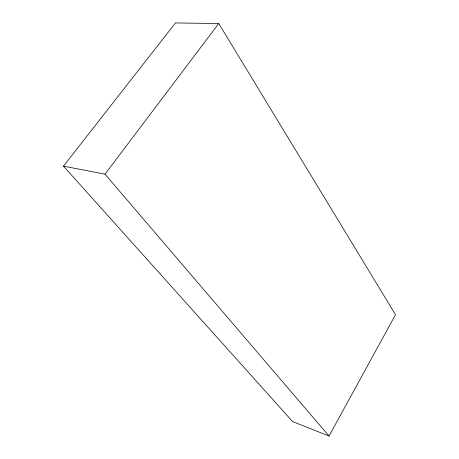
<?xml version="1.0" encoding="UTF-8"?>
<svg xmlns="http://www.w3.org/2000/svg" width="459" height="459" viewBox="0 0 459 459"><rect width="100%" height="100%" fill="white"/><g stroke="black" fill="none" stroke-linecap="round" stroke-linejoin="round"><path stroke-width="0.69" d="M329.028 436.05L395.52 314.708L218.759 23.512L175.447 22.95L63.48 166.141L292.567 421.546L329.028 436.05L105.013 174.162L63.48 166.141M105.013 174.162L218.759 23.512"/></g></svg>
